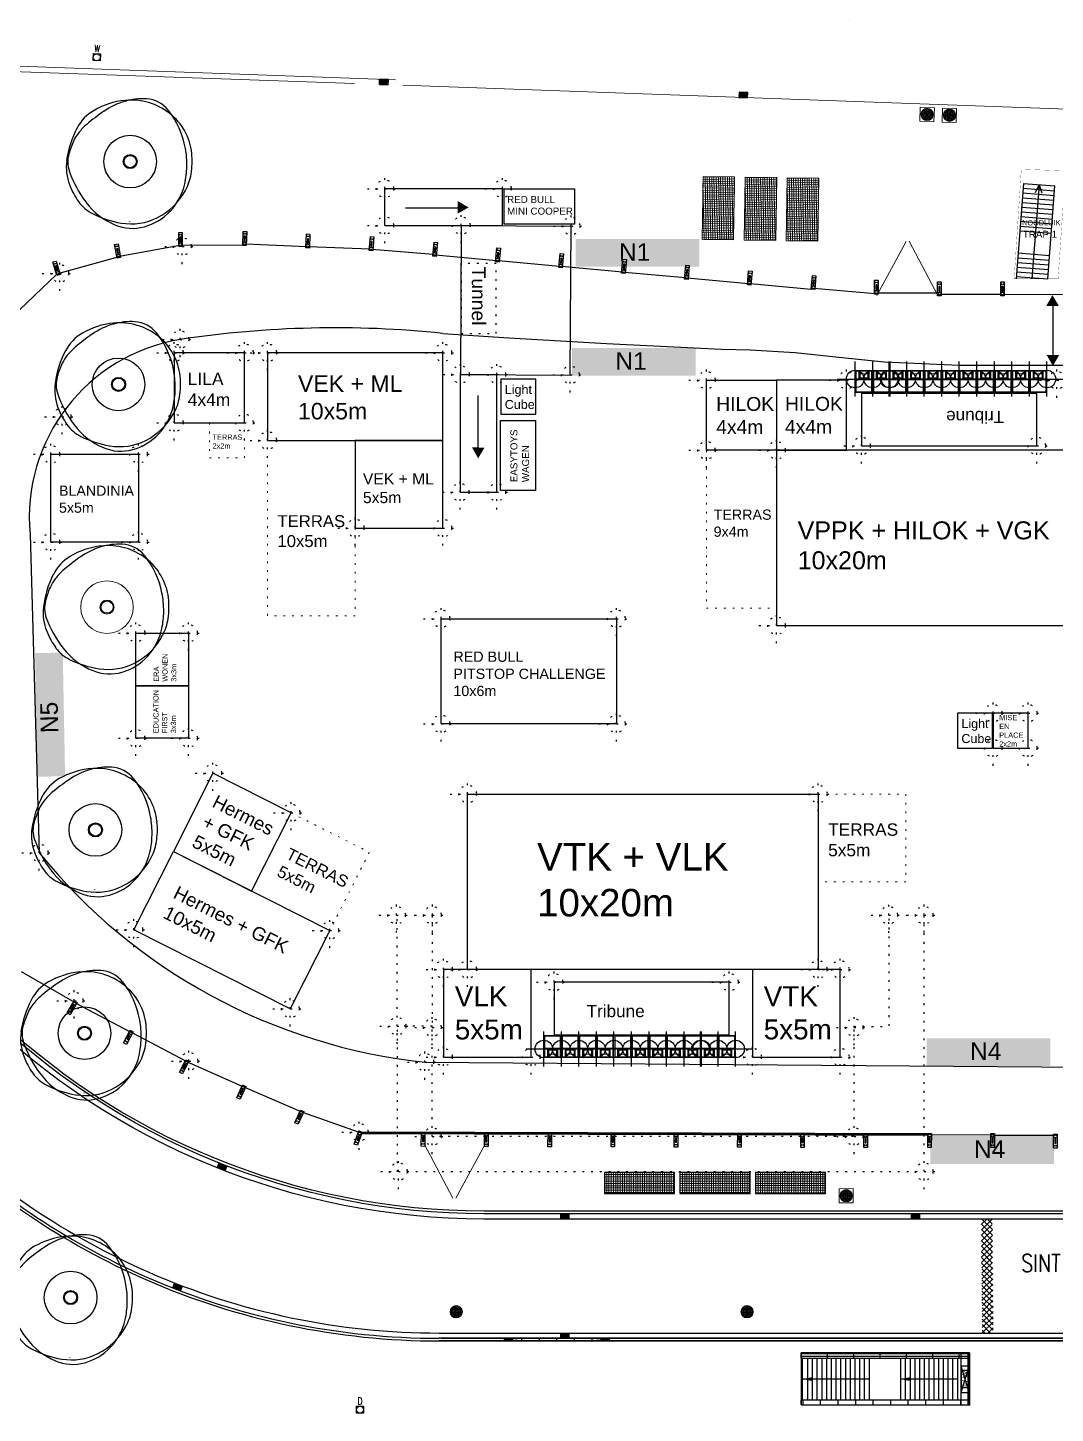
# Model space of a CAD drawing. Header units: metres. Extents: x -30504 to 105656, y -14907 to 193632.
# Drawn here: x 1481.2 to 1539.8, y 359.9 to 439 of the extents above; entities that cross this region are included whole.
import ezdxf
from ezdxf.enums import TextEntityAlignment as Align

# ---------------------------------------------------------------- set-up
doc = ezdxf.new("R2010")
doc.units = ezdxf.units.M
doc.header["$PDMODE"] = 34
doc.header["$PDSIZE"] = -2.5
doc.linetypes.add('BATTING', pattern=[0.4001, 0.0001, -0.1, -0.2, -0.1])
for name, color, linetype in [('0-dekseldrivers', 7, 'Continuous'), ('0-dekselwater', 7, 'Continuous'), ('2-riolering-straatkolk', 7, 'Continuous'), ('2_MET_HERRAS_BACHE', 3, 'Continuous'), ('Catering', 82, 'Continuous'), ('Crash Barriers', 44, 'Continuous'), ('MB-smartpoints 2D', 2, 'Continuous'), ('Nooduitgangen', 1, 'Continuous'), ('OA-bomengroep', 7, 'Continuous'), ('OA-lifthuis-trappen', 7, 'Continuous'), ('Podium en layher', 234, 'Continuous'), ('Red Bull', 150, 'Continuous'), ('Sponsorstands', 180, 'Continuous'), ('Tenten', 20, 'Continuous'), ('Tribunes', 179, 'Continuous'), ('UITZETTEN', 54, 'Continuous'), ('VM - 16A', 6, 'Continuous'), ('VM-licht grijs', 151, 'Continuous'), ('Zwart', 250, 'Continuous')]:
    doc.layers.add(name, color=color, linetype=linetype)
for name, color, linetype, lineweight in [('Afmetingen', 252, 'Continuous', 13), ('Heras', 204, 'Continuous', 35), ('Lichtgrijs', 254, 'Continuous', 9), ('MB-outline 2D', 7, 'Continuous', 5), ('Nadar', 200, 'Continuous', 30), ('OA-nieuw voorstel', 3, 'Continuous', 5)]:
    doc.layers.add(name, color=color, linetype=linetype, lineweight=lineweight)
doc.layers.add('Plooitenten', color=7, linetype='Continuous', true_color=0xb53f7d)
doc.styles.add('AQUAFIN', font='simplex.shx', dxfattribs={"width": 0.8})
doc.styles.add('DIM', font='arial.ttf')
doc.styles.get("Standard").update_dxf_attribs({"font": 'arial.ttf'})
pattern_1 = [(90.0101, (1513.56055, 374.45062), (-0.127, -2.24e-05), []), (180.0101, (1513.56055, 374.45062), (2.24e-05, -0.127), [])]

# ---------------------------------------------------------------- blocks, each defined once
blk = doc.blocks.new('c3a9gnep')
at = {"color": 0, "linetype": 'ByBlock'}
blk.add_line((0.0015, -0.1188), (0.0015, -0.1187), dxfattribs=at)
blk.add_circle((0.0024, -0.0051), 0.0117, dxfattribs=at)
for centre, radius, start, end in [((0.0074, -0.0359), 0.1479, 95.7743, 119.9478), ((0.0327, -0.0276), 0.1428, 106.3689, 124.4478), ((0.0261, -0.0052), 0.1194, 86.5891, 106.3683), ((0.0044, -0.0062), 0.118, 51.5393, 95.7734), ((0.0298, 0.0566), 0.0575, 38.2098, 86.5855), ((-0.0246, 0.0198), 0.0836, 119.9475, 152.2845), ((0.1756, -0.236), 0.3955, 124.4458, 130.3031), ((-0.0526, -0.0082), 0.1624, 9.9831, 38.21), ((0.0083, -0.0013), 0.1118, 6.0223, 51.5393), ((0.0662, -0.0279), 0.1863, 152.2851, 172.4004), ((-0.0068, -0.021), 0.1135, 130.3005, 141.2454), ((0.0583, -0.0409), 0.1798, 154.9924, 163.7785), ((-0.0379, 0.004), 0.0737, 141.2444, 154.9906), ((-0.0626, -0.0057), 0.0538, 163.7797, 199.3828), ((-0.0709, -0.0115), 0.181, 358.8883, 9.9833), ((-0.0233, -0.0046), 0.1435, 350.2301, 6.0232), ((-0.0263, -0.0156), 0.0929, 172.3996, 201.0285), ((0.0924, 0.0489), 0.2182, 199.3819, 216.8466), ((-0.049, -0.0119), 0.1591, 347.0493, 358.8877), ((0.0407, 0.0101), 0.1647, 201.0235, 207.8216), ((-0.0043, -0.0222), 0.1132, 316.7622, 347.0499), ((0.019, -0.0119), 0.1007, 331.3474, 350.2303), ((0.0067, -0.0078), 0.1262, 207.8204, 215.5805), ((-0.0023, -0.0003), 0.1249, 296.8801, 331.348), ((-0.0368, -0.0389), 0.0728, 215.5851, 243.3801), ((0.0262, -0.0008), 0.1354, 216.8467, 247.0462), ((0.0192, 0.0727), 0.1977, 243.3844, 260.1468), ((0.0013, -0.0274), 0.1055, 285.3686, 316.7631), ((0.0066, -0.0469), 0.0853, 247.0472, 285.3699), ((0.0043, -0.0132), 0.1104, 260.1457, 296.8807)]:
    blk.add_arc(centre, radius, start, end, dxfattribs=at)
blk = doc.blocks.new('A$C072E088F')
at = {"layer": '2-riolering-straatkolk', "ltscale": 2}
h = blk.add_hatch(dxfattribs=at)
h.set_pattern_fill('LINE', color=256, scale=0.002, angle=90, style=0)
h.set_pattern_definition([(90, (5.599079, -6.4654274), (-0.00635, 4e-19), [])])
h.paths.add_polyline_path([(0, -0.03), (0.05, -0.03), (0.05, 0), (0, 0)])
at = {"layer": '2-riolering-straatkolk', "color": 1}
blk.add_lwpolyline([(0, -0.03), (0.05, -0.03), (0.05, 0), (0, 0)], close=True, dxfattribs=at)
blk = doc.blocks.new('dekselwater')
at = {"layer": '0-dekselwater', "linetype": 'ByBlock'}
blk.add_lwpolyline([(-0.04, 0.04), (0.04, 0.04), (0.04, -0.04), (-0.04, -0.04)], close=True, dxfattribs=at)
blk.add_circle((0, 0), 0.04, dxfattribs=at)
at = {"layer": '0-dekselwater', "style": 'AQUAFIN', "width": 0.8}
blk.add_text('W', height=0.08, dxfattribs=at).set_placement((0, 0.1), align=Align.MIDDLE)
blk = doc.blocks.new('dekseldrivers')
at = {"layer": '0-dekselwater', "linetype": 'ByBlock'}
blk.add_lwpolyline([(-0.04, 0.04), (0.04, 0.04), (0.04, -0.04), (-0.04, -0.04)], close=True, dxfattribs=at)
blk.add_circle((0, 0), 0.04, dxfattribs=at)
at = {"layer": '0-dekselwater', "style": 'AQUAFIN', "width": 0.8}
blk.add_text('D', height=0.08, dxfattribs=at).set_placement((0, 0.1), align=Align.MIDDLE)
blk = doc.blocks.new('HERRAS_BACHE')
at = {"layer": '2_MET_HERRAS_BACHE'}
for p, q in [((104131782, 193256129), (104134959, 193254662)), ((104134607, 193254018), (104134942, 193254744)), ((104135124, 193254660), (104134789, 193253934)), ((104134942, 193254744), (104135124, 193254660)), ((104134789, 193253934), (104134607, 193254018)), ((104134888, 193254472), (104134779, 193254236)), ((104134779, 193254236), (104134843, 193254206)), ((104134843, 193254206), (104134952, 193254443)), ((104134952, 193254443), (104134888, 193254472))]:
    blk.add_line(p, q, dxfattribs=at)
for centre in [(104134908, 193254551), (104134959, 193254662), (104134999, 193254509), (104135050, 193254620), (104134709, 193254120), (104134800, 193254078)]:
    blk.add_circle(centre, 21, dxfattribs=at)
blk = doc.blocks.new('B100000')
at = {"layer": 'MB-outline 2D'}
for p, q in [((60, 46), (0, 46)), ((940, 46), (1000, 46)), ((60, -12), (0, -12)), ((248, -448), (752, -448)), ((722, -75), (278, -75)), ((722, -300), (278, -300)), ((940, -12), (1000, -12))]:
    blk.add_line(p, q, dxfattribs=at)
for points in [[(0, -488), (1000, -488), (1000, 762), (0, 762)], [(940, 46), (940, 722), (60, 722), (60, 46)]]:
    blk.add_lwpolyline(points, close=True, dxfattribs=at)
for points in [[(792, -448), (940, -448), (940, -12), (60, -12), (60, -448), (208, -448)], [(208, -12), (208, -482), (248, -482), (248, -12)], [(278, -12), (278, -335), (248, -335)], [(722, -12), (722, -335), (752, -335)], [(792, -12), (792, -482), (752, -482), (752, -12)]]:
    blk.add_lwpolyline(points, dxfattribs=at)
at = {"layer": 'MB-smartpoints 2D'}
for p in [(0, 0), (1000, 0)]:
    blk.add_point(p, dxfattribs=at)

msp = doc.modelspace()

# ---------------------------------------------------------------- hatches: boundary and pattern name
at = {"layer": '2-riolering-straatkolk', "ltscale": 2}
h = msp.add_hatch(dxfattribs=at)
h.set_pattern_fill('LINE', color=256, scale=0.02, angle=68.2046, style=0)
h.set_pattern_definition([(68.2046, (1520.053413, 293.4072), (-0.058960742, 0.023577126), [])])
h.paths.add_polyline_path([(1491.959, 373.95), (1492.424, 373.765), (1492.535, 374.043), (1492.071, 374.229)])
h = msp.add_hatch(dxfattribs=at)
h.set_pattern_fill('LINE', color=256, scale=0.02, angle=89.99998, style=0)
h.set_pattern_definition([(89.99998, (1567.54685, 306.669407), (-0.0635, 2e-08), [])])
h.paths.add_polyline_path([(1511.556, 371.024), (1512.056, 371.024), (1512.056, 371.324), (1511.556, 371.324)])
h = msp.add_hatch(dxfattribs=at)
h.set_pattern_fill('LINE', color=256, scale=0.02, angle=89.99998, style=0)
h.set_pattern_definition([(89.99998, (1587.544225, 306.6694), (-0.0635, 2e-08), [])])
h.paths.add_polyline_path([(1531.553, 371.024), (1532.053, 371.024), (1532.053, 371.324), (1531.553, 371.324)])
h = msp.add_hatch(dxfattribs=at)
h.set_pattern_fill('LINE', color=256, scale=0.02, angle=68.2046, style=0)
h.set_pattern_definition([(68.2046, (1517.5105, 286.568425), (-0.058960742, 0.023577126), [])])
h.paths.add_polyline_path([(1489.416, 367.111), (1489.881, 366.926), (1489.992, 367.204), (1489.528, 367.39)])
h = msp.add_hatch(dxfattribs=at)
h.set_pattern_fill('LINE', color=256, scale=0.02, angle=89.99998, style=0)
h.set_pattern_definition([(89.99998, (1567.546845, 299.869407), (-0.0635, 2e-08), [])])
h.paths.add_polyline_path([(1511.556, 364.224), (1512.056, 364.224), (1512.056, 364.524), (1511.556, 364.524)])
at = {"layer": 'Catering'}
for points in [[(1519.468, 426.913), (1512.417, 426.913), (1512.417, 425.331), (1519.468, 425.331)], [(1519.264, 420.699), (1512.212, 420.699), (1512.212, 419.118), (1519.264, 419.118)], [(1481.58, 403.298), (1481.712, 396.247), (1483.293, 396.277), (1483.161, 403.327)], [(1539.493, 381.336), (1532.442, 381.336), (1532.442, 379.755), (1539.493, 379.755)], [(1539.716, 375.753), (1532.664, 375.753), (1532.664, 374.172), (1539.716, 374.172)]]:
    msp.add_hatch(color=256, dxfattribs=at).paths.add_polyline_path(points)
at = {"layer": 'Lichtgrijs'}
h = msp.add_hatch(dxfattribs=at)
h.set_pattern_fill('ANGLE', color=256, scale=0.01, angle=-2.01014, style=0)
h.set_pattern_definition([(357.998517, (1310.82736, 440.76892), (0.002439537, 0.069807386), [0.0508, -0.01905]), (87.998517, (1310.82736, 440.76892), (-0.069807386, 0.002439537), [0.0508, -0.01905])])
h.paths.add_polyline_path([(1532.12, 434.029, 1), (1532.819, 434.005, 1)])
h = msp.add_hatch(dxfattribs=at)
h.set_pattern_fill('ANGLE', color=256, scale=0.01, angle=-2.01014, style=0)
h.set_pattern_definition([(357.998517, (1312.10087, 440.72422), (0.002439537, 0.069807386), [0.0508, -0.01905]), (87.998517, (1312.10087, 440.72422), (-0.069807386, 0.002439537), [0.0508, -0.01905])])
h.paths.add_polyline_path([(1533.393, 433.985, 1), (1534.093, 433.96, 1)])
at = {"layer": 'Lichtgrijs', "linetype": 'Continuous'}
h = msp.add_hatch(dxfattribs=at)
h.set_pattern_fill('NET', color=256, scale=0.04, angle=91.12503, style=0)
h.set_pattern_definition([(91.12503, (1514.46811, 378.76702), (-0.12697552, -0.00249355), []), (181.12503, (1514.46811, 378.76702), (0.00249355, -0.12697552), [])])
h.paths.add_polyline_path([(1519.634, 426.887), (1521.434, 426.86), (1521.49, 430.459), (1519.69, 430.487)])
h = msp.add_hatch(dxfattribs=at)
h.set_pattern_fill('NET', color=256, scale=0.04, angle=91.12503, style=0)
h.set_pattern_definition([(91.12503, (1516.86783, 378.72992), (-0.12697552, -0.00249355), []), (181.12503, (1516.86783, 378.72992), (0.00249355, -0.12697552), [])])
h.paths.add_polyline_path([(1522.034, 426.85), (1523.834, 426.822), (1523.889, 430.422), (1522.09, 430.45)])
h = msp.add_hatch(dxfattribs=at)
h.set_pattern_fill('NET', color=256, scale=0.04, angle=91.12503, style=0)
h.set_pattern_definition([(91.12503, (1519.26754, 378.69282), (-0.12697552, -0.00249355), []), (181.12503, (1519.26754, 378.69282), (0.00249355, -0.12697552), [])])
h.paths.add_polyline_path([(1524.434, 426.813), (1526.233, 426.785), (1526.289, 430.385), (1524.489, 430.413)])
h = msp.add_hatch(dxfattribs=at)
h.set_pattern_fill('NET', color=256, scale=0.04, angle=90.01011, style=0)
h.set_pattern_definition(pattern_1)
h.paths.add_polyline_path([(1514.061, 372.476), (1518.061, 372.476), (1518.061, 373.676), (1514.061, 373.676)])
h = msp.add_hatch(dxfattribs=at)
h.set_pattern_fill('NET', color=256, scale=0.04, angle=90.01011, style=0)
h.set_pattern_definition(pattern_1)
h.paths.add_polyline_path([(1518.369, 372.476), (1522.369, 372.476), (1522.369, 373.676), (1518.369, 373.676)])
h = msp.add_hatch(dxfattribs=at)
h.set_pattern_fill('NET', color=256, scale=0.04, angle=90.01011, style=0)
h.set_pattern_definition(pattern_1)
h.paths.add_polyline_path([(1522.677, 372.476), (1526.677, 372.476), (1526.677, 373.676), (1522.677, 373.676)])
at = {"layer": 'Lichtgrijs'}
h = msp.add_hatch(dxfattribs=at)
h.set_pattern_fill('ANGLE', color=256, scale=0.01, style=0)
h.set_pattern_definition([(0.008657, (1306.11142, 371.32886), (-1.0553e-05, 0.06985), [0.0508, -0.01905]), (90.008657, (1306.11142, 371.32886), (-0.06985, -1.0553e-05), [0.0508, -0.01905])])
h.paths.add_polyline_path([(1527.504, 372.355, 1), (1528.204, 372.356, 1)])
h = msp.add_hatch(dxfattribs=at)
h.set_pattern_fill('ANGLE', color=256, scale=0.01, style=0)
h.set_pattern_definition([(0.008657, (1283.86728, 364.71056), (-1.0553e-05, 0.06985), [0.0508, -0.01905]), (90.008657, (1283.86728, 364.71056), (-0.06985, -1.0553e-05), [0.0508, -0.01905])])
h.paths.add_polyline_path([(1505.26, 365.737, 1), (1505.96, 365.737, 1)])
h = msp.add_hatch(dxfattribs=at)
h.set_pattern_fill('ANGLE', color=256, scale=0.01, style=0)
h.set_pattern_definition([(0.008657, (1300.45541, 364.71051), (-1.0553e-05, 0.06985), [0.0508, -0.01905]), (90.008657, (1300.45541, 364.71051), (-0.06985, -1.0553e-05), [0.0508, -0.01905])])
h.paths.add_polyline_path([(1521.848, 365.737, 1), (1522.548, 365.737, 1)])
at = {"layer": 'Nooduitgangen'}
h = msp.add_hatch(color=256, dxfattribs=at)
h.paths.add_polyline_path([(1506.312, 428.714), (1505.693, 428.723), (1505.699, 429.08)])
h.paths.add_polyline_path([(1506.312, 428.714), (1505.688, 428.366), (1505.693, 428.723)])
at = {"layer": 'Nooduitgangen', "true_color": 0x000000}
h = msp.add_hatch(color=18, dxfattribs=at)
h.paths.add_polyline_path([(1539.619, 423.719), (1539.627, 423.101), (1539.27, 423.096)])
h.paths.add_polyline_path([(1539.619, 423.719), (1539.984, 423.105), (1539.627, 423.101)])
h = msp.add_hatch(color=18, dxfattribs=at)
h.paths.add_polyline_path([(1539.647, 419.68), (1539.648, 420.298), (1540.005, 420.298)])
h.paths.add_polyline_path([(1539.647, 419.68), (1539.291, 420.299), (1539.648, 420.298)])
at = {"layer": 'Nooduitgangen'}
h = msp.add_hatch(color=256, dxfattribs=at)
h.paths.add_polyline_path([(1506.858, 414.408), (1506.867, 415.026), (1507.224, 415.021)])
h.paths.add_polyline_path([(1506.858, 414.408), (1506.51, 415.031), (1506.867, 415.026)])
at = {"layer": 'VM-licht grijs'}
h = msp.add_hatch(dxfattribs=at)
h.set_pattern_fill('ANSI37', color=256, scale=0.07, angle=89.62429)
h.set_pattern_definition([(134.62429493, (194373.4946, -104789.11544), (-0.15818160367, -0.15612060326), []), (224.62429493, (194373.4946, -104789.11544), (0.15612060326, -0.15818160367), [])])
h.paths.add_polyline_path([(1535.561, 371.026), (1535.616, 364.526), (1536.243, 364.522), (1536.189, 371.022)])

# ---------------------------------------------------------------- linework, layer by layer
at = {"layer": 'Afmetingen', "linetype": 'BATTING'}
for points in [[(1493.523, 416.431), (1491.523, 416.431), (1491.523, 414.431), (1493.523, 414.431)], [(1494.848, 415.431), (1499.848, 415.431), (1499.848, 405.431), (1494.848, 405.431)], [(1523.88, 414.866), (1519.88, 414.866), (1519.88, 405.866), (1523.88, 405.866)], [(1526.258, 395.263), (1531.258, 395.263), (1531.258, 390.263), (1526.258, 390.263)], [(1496.186, 394.195), (1500.649, 391.941), (1498.395, 387.478), (1493.932, 389.732)]]:
    msp.add_lwpolyline(points, close=True, dxfattribs=at)
at = {"layer": 'Heras', "linetype": 'Continuous', "lineweight": 60}
msp.add_lwpolyline([(1500.172, 375.941), (1532.541, 375.843)], dxfattribs=at)
at = {"layer": 'Lichtgrijs'}
for points in [[(1475.874, 436.629), (1499.811, 435.778)], [(1502.139, 436), (1479.08, 436.835)], [(1502.56, 435.684), (1637.4, 430.83)], [(1532.056, 433.631), (1532.084, 434.431), (1532.883, 434.403), (1532.855, 433.603), (1532.056, 433.631)], [(1533.329, 433.587), (1533.357, 434.386), (1534.157, 434.358), (1534.129, 433.559), (1533.329, 433.587)], [(1527.456, 371.954), (1527.452, 372.754), (1528.252, 372.757), (1528.256, 371.957), (1527.456, 371.954)]]:
    msp.add_lwpolyline(points, dxfattribs=at)
at = {"layer": 'Lichtgrijs', "elevation": 0.036}
for points in [[(1519.634, 426.887), (1521.434, 426.86), (1521.49, 430.459), (1519.69, 430.487)], [(1522.034, 426.85), (1523.834, 426.822), (1523.889, 430.422), (1522.09, 430.45)], [(1524.434, 426.813), (1526.233, 426.785), (1526.289, 430.385), (1524.489, 430.413)]]:
    msp.add_lwpolyline(points, close=True, dxfattribs=at)
at = {"layer": 'Lichtgrijs'}
for points in [[(1491.959, 373.95), (1492.424, 373.765), (1492.535, 374.043), (1492.071, 374.229)], [(1511.556, 371.024), (1512.056, 371.024), (1512.056, 371.324), (1511.556, 371.324)], [(1531.553, 371.024), (1532.053, 371.024), (1532.053, 371.324), (1531.553, 371.324)], [(1489.416, 367.111), (1489.881, 366.926), (1489.992, 367.204), (1489.528, 367.39)], [(1511.556, 364.224), (1512.056, 364.224), (1512.056, 364.524), (1511.556, 364.524)]]:
    msp.add_lwpolyline(points, close=True, dxfattribs=at)
for centre, radius in [((1532.469, 434.017), 0.35), ((1533.743, 433.972), 0.35), ((1485.683, 405.921), 1.5), ((1485.684, 405.922), 1.5), ((1485.683, 405.923), 0.4), ((1485.684, 405.922), 0.4), ((1527.854, 372.356), 0.35), ((1505.61, 365.737), 0.35), ((1522.198, 365.737), 0.35)]:
    msp.add_circle(centre, radius, dxfattribs=at)
at = {"layer": 'Nadar'}
for p, q in [((1534.303, 419.713), (1571.284, 419.715)), ((1481.297, 410.07), (1481.82, 391.904))]:
    msp.add_line(p, q, dxfattribs=at)
at = {"layer": 'Nadar', "linetype": 'Continuous'}
msp.add_line((1503.822, 379.971), (1597.18, 379.264), dxfattribs=at)
at = {"layer": 'Nadar'}
msp.add_lwpolyline([(1504.848, 421.536), (1508.609, 421.277), (1514.188, 420.952), (1520.727, 420.642), (1522.38, 420.597), (1524.943, 420.445), (1527.438, 420.17), (1530.024, 419.919), (1534.326, 419.713)], dxfattribs=at)
for centre, radius, start, end in [((1491.545, 411.031), 10.293, 99.4637, 185.36105), ((1498.736, 362.279), 59.571, 84.11053, 98.57549), ((1507.281, 412.599), 32.811, 219.10409, 263.94847)]:
    msp.add_arc(centre, radius, start, end, dxfattribs=at)
at = {"layer": 'Nooduitgangen'}
for p, q in [((1502.719, 428.693), (1505.758, 428.701)), ((1506.838, 418), (1506.846, 414.962))]:
    msp.add_line(p, q, dxfattribs=at)
at = {"layer": 'Nooduitgangen', "color": 18, "true_color": 0x000000}
msp.add_line((1539.64, 423.275), (1539.64, 420.132), dxfattribs=at)
at = {"layer": 'OA-bomengroep'}
for centre in [(1487.007, 431.331), (1486.345, 418.627), (1485.023, 393.218), (1484.402, 381.622), (1483.609, 366.547)]:
    msp.add_circle(centre, 0.4, dxfattribs=at)
at = {"layer": 'OA-nieuw voorstel'}
for p, q in [((1529.597, 423.699), (1531.269, 426.773)), ((1533.075, 423.689), (1531.449, 426.788)), ((1503.787, 375.306), (1505.413, 372.207)), ((1507.265, 375.296), (1505.593, 372.221))]:
    msp.add_line(p, q, dxfattribs=at)
at = {"layer": 'Podium en layher', "linetype": 'BATTING'}
for p, q in [((1502.201, 388.357), (1504.247, 388.357)), ((1502.238, 382.017), (1502.238, 388.357)), ((1504.238, 388.324), (1504.238, 381.984)), ((1530.279, 388.351), (1532.279, 388.351)), ((1530.305, 382.043), (1530.305, 388.383)), ((1532.305, 373.729), (1532.305, 388.357)), ((1504.24, 382.017), (1502.24, 382.017)), ((1502.251, 373.711), (1502.251, 381.999)), ((1504.244, 375.729), (1504.244, 381.945)), ((1528.305, 382.009), (1530.305, 382.009)), ((1528.305, 375.729), (1528.305, 381.945)), ((1528.257, 375.729), (1504.257, 375.729)), ((1502.305, 373.729), (1532.305, 373.729))]:
    msp.add_line(p, q, dxfattribs=at)
at = {"layer": 'Red Bull', "linetype": 'Continuous'}
for points in [[(1508.349, 429.77), (1512.349, 429.77), (1512.349, 427.77), (1508.349, 427.77)], [(1504.743, 405.263), (1514.743, 405.263), (1514.743, 399.263), (1504.743, 399.263)]]:
    msp.add_lwpolyline(points, close=True, dxfattribs=at)
at = {"layer": 'Sponsorstands', "linetype": 'Continuous'}
for points in [[(1508.13, 412.568), (1508.13, 416.568), (1510.13, 416.568), (1510.13, 412.568)], [(1487.337, 401.441), (1487.337, 404.441), (1490.337, 404.441), (1490.337, 401.441)], [(1487.337, 398.441), (1487.337, 401.441), (1490.337, 401.441), (1490.337, 398.441)], [(1538.235, 399.877), (1536.235, 399.877), (1536.235, 397.877), (1538.235, 397.877)]]:
    msp.add_lwpolyline(points, close=True, dxfattribs=at)
at = {"layer": 'Tenten', "linetype": 'Continuous'}
for points in [[(1493.523, 420.431), (1489.523, 420.431), (1489.523, 416.431), (1493.523, 416.431)], [(1504.848, 420.431), (1494.848, 420.431), (1494.848, 415.431), (1504.848, 415.431)], [(1523.88, 414.866), (1519.88, 414.866), (1519.88, 418.866), (1523.88, 418.866)], [(1523.88, 414.866), (1527.88, 414.866), (1527.88, 418.866), (1523.88, 418.866)], [(1504.848, 415.431), (1499.848, 415.431), (1499.848, 410.431), (1504.848, 410.431)], [(1543.88, 414.866), (1523.88, 414.866), (1523.88, 404.866), (1543.88, 404.866)], [(1482.484, 414.636), (1487.484, 414.636), (1487.484, 409.636), (1482.484, 409.636)], [(1489.469, 391.985), (1493.932, 389.732), (1496.186, 394.195), (1491.723, 396.449)], [(1526.258, 385.263), (1506.258, 385.263), (1506.258, 395.263), (1526.258, 395.263)], [(1489.469, 391.985), (1498.395, 387.478), (1496.141, 383.014), (1487.215, 387.522)], [(1504.885, 380.26), (1509.885, 380.26), (1509.885, 385.26), (1504.885, 385.26)], [(1522.508, 380.263), (1527.508, 380.263), (1527.508, 385.263), (1522.508, 385.263)]]:
    msp.add_lwpolyline(points, close=True, dxfattribs=at)
at = {"layer": 'Tribunes'}
for p, q in [((1508.238, 429.783), (1501.538, 429.783)), ((1501.538, 427.683), (1501.538, 429.783)), ((1508.238, 427.683), (1508.238, 429.783)), ((1501.538, 427.683), (1508.238, 427.683)), ((1505.897, 427.687), (1505.854, 419.188)), ((1505.897, 427.687), (1512.197, 427.656)), ((1512.115, 419.167), (1512.158, 427.667)), ((1505.828, 419.181), (1505.828, 412.481)), ((1505.828, 419.181), (1507.928, 419.181)), ((1505.854, 419.188), (1512.154, 419.156)), ((1507.928, 412.481), (1507.928, 419.181)), ((1505.828, 412.481), (1507.928, 412.481))]:
    msp.add_line(p, q, dxfattribs=at)
at = {"layer": 'Tribunes', "color": 18, "true_color": 0x000000}
for p, q in [((1538.725, 418.114), (1528.725, 418.114)), ((1528.725, 418.114), (1528.725, 415.114)), ((1538.725, 415.114), (1538.725, 418.114)), ((1528.725, 415.114), (1538.725, 415.114)), ((1521.187, 384.536), (1511.187, 384.536)), ((1511.187, 384.536), (1511.187, 381.536)), ((1521.187, 381.536), (1521.187, 384.536)), ((1511.187, 381.536), (1521.187, 381.536))]:
    msp.add_line(p, q, dxfattribs=at)
at = {"layer": 'Tribunes', "linetype": 'BATTING'}
msp.add_lwpolyline([(1505.891, 425.522), (1505.891, 421.522), (1507.891, 421.522), (1507.891, 425.522)], close=True, dxfattribs=at)
at = {"layer": 'UITZETTEN', "linetype": 'BATTING'}
for p in [(1501.538, 429.783), (1508.238, 429.783), (1501.538, 427.683), (1505.897, 427.683), (1512.158, 427.656), (1489.98, 426.489), (1482.989, 424.955), (1489.853, 421.184), (1489.523, 420.431), (1493.523, 420.431), (1494.848, 420.431), (1504.848, 420.431), (1505.854, 419.188), (1507.928, 419.181), (1512.115, 419.167), (1519.88, 418.866), (1527.88, 418.866), (1539.88, 418.866), (1483.127, 416.779), (1489.523, 416.431), (1493.523, 416.431), (1494.848, 415.431), (1528.725, 415.114), (1538.725, 415.114), (1482.484, 414.636), (1487.484, 414.636), (1519.88, 414.866), (1523.88, 414.866), (1505.828, 412.481), (1507.928, 412.481), (1499.848, 410.431), (1504.848, 410.431), (1482.484, 409.636), (1487.484, 409.636), (1504.743, 405.263), (1514.743, 405.263), (1523.88, 404.866), (1487.337, 404.441), (1490.337, 404.441), (1504.743, 399.263), (1514.743, 399.263), (1536.235, 399.877), (1538.235, 399.877), (1487.337, 398.441), (1490.337, 398.441), (1536.235, 397.877), (1538.235, 397.877), (1491.723, 396.449), (1506.258, 395.263), (1526.258, 395.263), (1496.186, 394.195), (1481.82, 391.904), (1502.201, 388.357), (1504.247, 388.357), (1530.279, 388.351), (1532.305, 388.357), (1487.215, 387.522), (1498.395, 387.478), (1504.885, 385.26), (1506.258, 385.263), (1526.258, 385.263), (1527.508, 385.263), (1511.187, 384.536), (1521.187, 384.536), (1483.817, 383.469), (1496.141, 383.014), (1502.24, 382.017), (1504.244, 381.945), (1528.305, 381.945), (1490.361, 380.02), (1503.822, 379.971), (1504.885, 380.26), (1509.885, 380.26), (1522.508, 380.263), (1527.508, 380.263), (1500.077, 375.975), (1504.244, 375.729), (1528.305, 375.729), (1502.305, 373.729), (1532.305, 373.729)]:
    msp.add_point(p, dxfattribs=at)
at = {"layer": 'VM - 16A'}
for points in [[(1508.156, 416.93), (1510.156, 416.93), (1510.156, 418.93), (1508.156, 418.93)], [(1534.205, 397.875), (1536.205, 397.875), (1536.205, 399.875), (1534.205, 399.875)]]:
    msp.add_lwpolyline(points, close=True, dxfattribs=at)
at = {"layer": 'Zwart'}
for p, q in [((1504.636, 364.524), (1599.193, 364.524)), ((1504.622, 364.074), (1599.193, 364.074)), ((1635.186, 364.224), (1504.638, 364.224)), ((1504.75, 364.224), (1599.193, 364.224)), ((1525.278, 363.399, 1.326), (1534.888, 363.4, 1.326)), ((1525.278, 363.399, 1.326), (1534.888, 363.4, 1.326)), ((1525.278, 363.097, 1.326), (1525.278, 363.399, 1.326)), ((1525.278, 363.097, 1.326), (1534.888, 363.099, 1.326)), ((1525.348, 363.097, 1.326), (1534.888, 363.099, 1.326)), ((1525.348, 363.097, 1.326), (1525.348, 360.697, 1.326)), ((1525.648, 363.099, 1.326), (1525.648, 360.699, 1.326)), ((1525.918, 363.099, 1.326), (1525.918, 360.699, 1.326)), ((1526.188, 363.099, 1.326), (1526.188, 360.699, 1.326)), ((1526.458, 363.099, 1.326), (1526.458, 360.699, 1.326)), ((1526.728, 363.099, 1.326), (1526.728, 360.699, 1.326)), ((1526.778, 363.2, 1.326), (1526.778, 363.1, 1.326)), ((1526.998, 363.099, 1.326), (1526.998, 360.699, 1.326)), ((1527.268, 363.099, 1.326), (1527.268, 360.699, 1.326)), ((1527.538, 363.099, 1.326), (1527.538, 360.699, 1.326)), ((1527.808, 363.099, 1.326), (1527.808, 360.699, 1.326)), ((1528.078, 363.099, 1.326), (1528.078, 360.699, 1.326)), ((1528.278, 363.2, 1.326), (1528.278, 363.1, 1.326)), ((1528.348, 363.099, 1.326), (1528.348, 360.699, 1.326)), ((1528.618, 363.099, 1.326), (1528.618, 360.699, 1.326)), ((1528.888, 363.099, 1.326), (1528.888, 360.699, 1.326)), ((1529.158, 363.099, 1.326), (1529.158, 360.699, 1.326)), ((1529.778, 363.2, 1.326), (1529.778, 363.1, 1.326)), ((1530.958, 363.099, 1.326), (1530.958, 360.699, 1.326)), ((1531.228, 363.099, 1.326), (1531.228, 360.699, 1.326)), ((1531.278, 363.2, 1.326), (1531.278, 363.1, 1.326)), ((1531.498, 363.099, 1.326), (1531.498, 360.699, 1.326)), ((1531.768, 363.099, 1.326), (1531.768, 360.699, 1.326)), ((1532.038, 363.099, 1.326), (1532.038, 360.699, 1.326)), ((1532.308, 363.099, 1.326), (1532.308, 360.699, 1.326)), ((1532.578, 363.099, 1.326), (1532.578, 360.699, 1.326)), ((1532.778, 363.2, 1.326), (1532.778, 363.1, 1.326)), ((1532.848, 363.099, 1.326), (1532.848, 360.699, 1.326)), ((1533.118, 363.099, 1.326), (1533.118, 360.699, 1.326)), ((1533.388, 363.099, 1.326), (1533.388, 360.699, 1.326)), ((1533.658, 363.099, 1.326), (1533.658, 360.699, 1.326)), ((1533.928, 363.099, 1.326), (1533.928, 360.699, 1.326)), ((1534.198, 363.099, 1.326), (1534.198, 360.699, 1.326)), ((1534.278, 363.2, 1.326), (1534.278, 363.1, 1.326)), ((1534.388, 363.4, 1.326), (1534.388, 360.409, 1.326)), ((1534.388, 363.4, 1.326), (1534.388, 360.408, 1.326)), ((1534.888, 363.4, 1.326), (1534.888, 360.409, 1.326)), ((1534.386, 362.408, 1.326), (1534.886, 362.409, 1.326)), ((1534.861, 361.138, 1.326), (1534.411, 362.638, 1.326)), ((1534.411, 361.138, 1.326), (1534.861, 362.638, 1.326)), ((1534.861, 362.638, 1.326), (1534.411, 362.638, 1.326)), ((1534.411, 362.638, 1.326), (1534.411, 361.138, 1.326)), ((1534.861, 361.138, 1.326), (1534.861, 362.638, 1.326)), ((1529.158, 361.899, 1.326), (1525.348, 361.897, 1.326)), ((1534.198, 361.899, 1.326), (1530.928, 361.897, 1.326)), ((1534.387, 361.408, 1.326), (1534.887, 361.409, 1.326)), ((1534.411, 361.138, 1.326), (1534.861, 361.138, 1.326)), ((1534.888, 360.697, 1.326), (1525.278, 360.697, 1.326)), ((1534.888, 360.697, 1.326), (1525.278, 360.697, 1.326)), ((1525.278, 360.423, 1.326), (1525.278, 360.697, 1.326)), ((1534.888, 360.41, 1.326), (1525.278, 360.423, 1.326)), ((1525.378, 360.697, 1.326), (1525.378, 360.464, 1.326)), ((1525.378, 360.434, 1.326), (1525.378, 360.423, 1.326)), ((1526.378, 360.697, 1.326), (1526.378, 360.464, 1.326)), ((1526.378, 360.435, 1.326), (1526.378, 360.421, 1.326)), ((1527.378, 360.698, 1.326), (1527.378, 360.464, 1.326)), ((1527.378, 360.435, 1.326), (1527.378, 360.42, 1.326)), ((1528.378, 360.698, 1.326), (1528.378, 360.464, 1.326)), ((1528.378, 360.435, 1.326), (1528.378, 360.419, 1.326)), ((1529.378, 360.698, 1.326), (1529.378, 360.464, 1.326)), ((1529.378, 360.435, 1.326), (1529.378, 360.417, 1.326)), ((1530.378, 360.698, 1.326), (1530.378, 360.464, 1.326)), ((1530.378, 360.435, 1.326), (1530.378, 360.416, 1.326)), ((1531.378, 360.698, 1.326), (1531.378, 360.464, 1.326)), ((1531.378, 360.435, 1.326), (1531.378, 360.415, 1.326)), ((1532.378, 360.698, 1.326), (1532.378, 360.464, 1.326)), ((1532.378, 360.435, 1.326), (1532.378, 360.413, 1.326)), ((1533.378, 360.698, 1.326), (1533.378, 360.464, 1.326)), ((1533.378, 360.436, 1.326), (1533.378, 360.412, 1.326)), ((1534.378, 360.699, 1.326), (1534.378, 360.464, 1.326)), ((1534.378, 360.436, 1.326), (1534.378, 360.411, 1.326))]:
    msp.add_line(p, q, dxfattribs=at)
at = {"layer": 'Zwart', "color": 250, "const_width": 0.01}
msp.add_lwpolyline([(1540.363, 430.806), (1537.845, 430.893), (1537.438, 424.645), (1539.944, 424.64)], close=True, dxfattribs=at)
at = {"layer": 'Zwart', "color": 250, "ltscale": 5}
for points in [[(1537.968, 430.079), (1537.549, 424.645)], [(1537.968, 430.079), (1539.762, 429.941)], [(1539.354, 424.641), (1539.762, 429.941)], [(1537.905, 429.271), (1539.7, 429.133)], [(1537.926, 429.54), (1539.721, 429.402)], [(1537.947, 429.81), (1539.741, 429.671)], [(1537.843, 428.464), (1539.638, 428.325)], [(1537.864, 428.733), (1539.659, 428.595)], [(1537.885, 429.002), (1539.679, 428.864)], [(1537.781, 427.656), (1539.576, 427.518)], [(1537.802, 427.925), (1539.596, 427.787)], [(1537.822, 428.194), (1539.617, 428.056)], [(1537.76, 427.387), (1539.555, 427.249)], [(1537.663, 426.121), (1539.458, 425.982)], [(1537.601, 425.313), (1539.395, 425.175)], [(1537.621, 425.582), (1539.416, 425.444)], [(1537.642, 425.851), (1539.437, 425.713)], [(1537.559, 424.774), (1539.354, 424.636)], [(1537.58, 425.044), (1539.375, 424.906)]]:
    msp.add_lwpolyline(points, dxfattribs=at)
at = {"layer": 'Zwart', "color": 250}
for points in [[(1538.865, 430.01), (1538.452, 424.643)], [(1538.648, 429.57), (1538.865, 430.01), (1539.012, 429.542)], [(1514.061, 372.476), (1518.061, 372.476), (1518.061, 373.676), (1514.061, 373.676), (1514.061, 372.476)], [(1518.369, 372.476), (1522.369, 372.476), (1522.369, 373.676), (1518.369, 373.676), (1518.369, 372.476)], [(1522.677, 372.476), (1526.677, 372.476), (1526.677, 373.676), (1522.677, 373.676), (1522.677, 372.476)], [(1508.337, 364.149), (1509.337, 364.224)], [(1508.337, 364.149), (1509.337, 364.074)], [(1514.337, 364.149), (1513.337, 364.224)], [(1514.337, 364.149), (1513.337, 364.074)]]:
    msp.add_lwpolyline(points, dxfattribs=at)
for points in [[(1635.268, 371.024), (1507.179, 371.024, -0.196949), (1478.372, 382.828), (1471.506, 389.592)], [(1635.268, 371.324), (1507.179, 371.324, -0.196949), (1478.583, 383.042), (1471.717, 389.805)], [(1635.268, 371.474), (1507.179, 371.474, -0.196949), (1478.688, 383.149), (1471.822, 389.912)]]:
    msp.add_lwpolyline(points, format="xyb", dxfattribs=at)
at = {"layer": 'Zwart', "linetype": 'BATTING'}
msp.add_lwpolyline([(1527.508, 384.971), (1527.508, 384.971), (1527.508, 384.971), (1527.508, 384.971)], close=True, dxfattribs=at)
at = {"layer": 'Zwart', "color": 250, "linetype": 'Continuous'}
for points in [[(1632.181, 363.824), (1635.035, 363.824), (1635.035, 364.074), (1504.638, 364.074)], [(1508.337, 364.224), (1508.337, 364.074)], [(1509.337, 364.224), (1509.337, 364.074)], [(1510.337, 364.224), (1510.337, 364.074)], [(1511.337, 364.224), (1511.337, 364.074)], [(1512.337, 364.224), (1512.337, 364.074)], [(1513.337, 364.224), (1513.337, 364.074)], [(1514.337, 364.224), (1514.337, 364.074)]]:
    msp.add_lwpolyline(points, dxfattribs=at)
at = {"layer": 'Zwart', "color": 250, "elevation": 1.326}
msp.add_lwpolyline([(1525.278, 360.423), (1534.888, 360.409), (1534.888, 363.4), (1525.278, 363.4), (1525.278, 360.423)], close=True, dxfattribs=at)
for points in [[(1525.278, 363.4), (1534.888, 363.4)], [(1525.278, 363.4), (1525.278, 363.2)], [(1525.278, 363.36), (1534.888, 363.36)], [(1525.278, 363.2), (1534.888, 363.2)], [(1526.778, 363.4), (1526.778, 363.2)], [(1528.278, 363.4), (1528.278, 363.2)], [(1529.778, 363.4), (1529.778, 363.2)], [(1531.278, 363.4), (1531.278, 363.2)], [(1532.778, 363.4), (1532.778, 363.2)], [(1534.278, 363.4), (1534.278, 363.2)], [(1534.888, 363.4), (1534.888, 360.409), (1534.388, 360.408)], [(1534.788, 363.4), (1534.788, 360.409)], [(1534.888, 363.4), (1534.888, 360.409)]]:
    msp.add_lwpolyline(points, dxfattribs=at)
for points in [[(1525.888, 361.898, 0.2, 0, 0), (1525.348, 361.897, 0, 0, 0)], [(1531.468, 361.898, 0.2, 0, 0), (1530.928, 361.897, 0, 0, 0)]]:
    msp.add_lwpolyline(points, format="xyseb", dxfattribs=at)
at = {"layer": 'Zwart'}
for centre in [(1487.007, 431.331), (1486.344, 418.626), (1485.022, 393.217), (1484.402, 381.622), (1483.608, 366.546)]:
    msp.add_circle(centre, 1.5, dxfattribs=at)
at = {"layer": 'Zwart', "linetype": 'Continuous'}
for radius, start, end in [(41.65, 225.43293, 246.38874), (41.35, 225.43293, 246.38874), (41.8, 225.43293, 246.38874), (41.8, 246.38874, 269.99998), (41.65, 246.38874, 269.99998), (41.35, 246.38874, 269.99998)]:
    msp.add_arc((1504.638, 405.874), radius, start, end, dxfattribs=at)

# ---------------------------------------------------------------- block references
at = {"layer": '0-dekseldrivers', "xscale": 4.999999999999999, "yscale": 4.999999999999999, "zscale": 4.999999999999999, "rotation": 359.3674902427075}
msp.add_blockref('dekseldrivers', (1500.117, 360.149), dxfattribs=at)
at = {"layer": 'Crash Barriers', "xscale": 0.001, "yscale": 0.001, "zscale": 0.001, "rotation": 180}
for p in [(1529.366, 418.928), (1530.366, 418.928), (1531.306, 418.928), (1532.306, 418.928), (1533.306, 418.928), (1534.306, 418.928), (1535.306, 418.928), (1536.306, 418.928), (1537.306, 418.928), (1538.306, 418.928), (1539.306, 418.928)]:
    msp.add_blockref('B100000', p, dxfattribs=at)
at = {"layer": 'Crash Barriers', "xscale": 0.001, "yscale": 0.001, "zscale": 0.001}
for p in [(1510.606, 380.723), (1511.606, 380.723), (1512.606, 380.723), (1513.606, 380.723), (1514.606, 380.723), (1515.606, 380.723), (1516.606, 380.723), (1517.606, 380.723), (1518.606, 380.723), (1519.546, 380.723), (1520.546, 380.723)]:
    msp.add_blockref('B100000', p, dxfattribs=at)
at = {"layer": 'Heras'}
for p, xscale, yscale, zscale, rotation in [((-14101.321, -218528.262, -0.071), -0.000999999999999998, 0.000999999999999998, 0.000999999999999998, 327.5993560236001), ((-24817.517, 218369.85), 0.000999999999999998, 0.000999999999999998, 0.000999999999999998, 215.1997454216027), ((15291.816, 219517.775), 0.000999999999999998, 0.000999999999999998, 0.000999999999999998, 204.7132894420199), ((23819.889, 218814.084), 0.000999999999999998, 0.000999999999999998, 0.000999999999999998, 202.4816592909417), ((-44749.04, 215027.034), 0.000999999999999998, 0.000999999999999998, 0.000999999999999998, 220.4754259506322), ((33150.551, 217658.329), 0.000999999999999998, 0.000999999999999998, 0.000999999999999998, 200.0285160694441), ((34894.313, 217397.579), 0.000999999999999998, 0.000999999999999998, 0.000999999999999998, 199.5702224807935), ((34897.919, 217397.25), 0.000999999999999998, 0.000999999999999998, 0.000999999999999998, 199.5702224807935), ((34901.504, 217396.922), 0.000999999999999998, 0.000999999999999998, 0.000999999999999998, 199.5702224807935), ((34905.09, 217396.595), 0.000999999999999998, 0.000999999999999998, 0.000999999999999998, 199.5702224807935), ((34908.675, 217396.268), 0.000999999999999998, 0.000999999999999998, 0.000999999999999998, 199.5702224807935), ((-139355.405, 168817.166), 0.0009999999999999983, 0.0009999999999999983, 0.0009999999999999983, 248.2251159316671), ((34912.316, 217396.008), 0.000999999999999998, 0.000999999999999998, 0.000999999999999998, 199.5702224807935), ((15331.513, 219515.053), 0.000999999999999998, 0.000999999999999998, 0.000999999999999998, 204.7132894420199), ((15335.105, 219514.966), 0.000999999999999998, 0.000999999999999998, 0.000999999999999998, 204.7132894420199), ((15338.706, 219514.961), 0.000999999999999998, 0.000999999999999998, 0.000999999999999998, 204.7132894420199), ((-119659.325, -182689.799), 0.0009999999999999983, 0.0009999999999999983, 0.0009999999999999983, 354.8245394816877), ((-112472.467, -187247.427), 0.000999999999999999, 0.000999999999999999, 0.000999999999999999, 357.0448800099818), ((-112469.281, -187249.103), 0.000999999999999999, 0.000999999999999999, 0.000999999999999999, 357.0448800099818), ((-99158.586, -194712.734), 0.0009999999999999998, 0.0009999999999999998, 0.0009999999999999998, 1.027704474929651), ((-97695.179, -195460.572), 0.0009999999999999987, 0.0009999999999999987, 0.0009999999999999987, 1.455695790546688), ((-83849.9, -201878.409), 0.0009999999999999996, 0.0009999999999999996, 0.0009999999999999996, 5.438520255494547), ((-14310.155, -218579.29), 0.0009999999999999987, 0.0009999999999999987, 0.0009999999999999987, 24.18697573941028), ((-12624.349, -218694.304), 0.0009999999999999987, 0.0009999999999999987, 0.0009999999999999987, 24.62705423703299), ((-12620.728, -218694.314), 0.0009999999999999987, 0.0009999999999999987, 0.0009999999999999987, 24.62705423703299), ((-12617.128, -218694.324), 0.0009999999999999987, 0.0009999999999999987, 0.0009999999999999987, 24.62705423703299), ((-12613.528, -218694.334), 0.0009999999999999987, 0.0009999999999999987, 0.0009999999999999987, 24.62705423703299), ((-12609.907, -218694.344), 0.0009999999999999987, 0.0009999999999999987, 0.0009999999999999987, 24.62705423703299), ((-12606.307, -218694.354), 0.0009999999999999987, 0.0009999999999999987, 0.0009999999999999987, 24.62705423703299), ((-12602.707, -218694.364), 0.0009999999999999987, 0.0009999999999999987, 0.0009999999999999987, 24.62705423703299), ((-12599.059, -218694.354), 0.0009999999999999987, 0.0009999999999999987, 0.0009999999999999987, 24.62705423703299), ((-12595.459, -218694.364), 0.0009999999999999987, 0.0009999999999999987, 0.0009999999999999987, 24.62705423703299), ((-12591.885, -218694.395), 0.0009999999999999987, 0.0009999999999999987, 0.0009999999999999987, 24.62705423703299)]:
    msp.add_blockref('HERRAS_BACHE', p, dxfattribs=dict(at, xscale=xscale, yscale=yscale, zscale=zscale, rotation=rotation))
at = {"layer": 'Heras', "color": 1, "xscale": 0.000999999999999998, "yscale": 0.000999999999999998, "zscale": 0.000999999999999998}
for p, rotation in [((23816.291, 218814.229), 202.4816592909416), ((34890.728, 217397.906), 199.5702224807935)]:
    msp.add_blockref('HERRAS_BACHE', p, dxfattribs=dict(at, rotation=rotation))
at = {"layer": 'Lichtgrijs'}
for name, p, xscale, yscale, zscale, rotation in [('dekselwater', (1485.101, 437.281), 5, 5, 5, 356.9579015386386), ('A$C072E088F', (1501.235, 436.033), 10, 10, 10, 357.9053392448682), ('A$C072E088F', (1521.745, 435.294), 10, 10, 10, 357.9053392448682)]:
    msp.add_blockref(name, p, dxfattribs=dict(at, xscale=xscale, yscale=yscale, zscale=zscale, rotation=rotation))
at = {"layer": 'OA-bomengroep', "color": 98, "linetype": 'Continuous', "true_color": 0x006100, "xscale": 30, "yscale": 30, "zscale": 10}
for p in [(1486.937, 431.486), (1486.275, 418.781), (1484.953, 393.372), (1484.331, 381.776), (1483.539, 366.701)]:
    msp.add_blockref('c3a9gnep', p, dxfattribs=at)
at = {"layer": 'OA-bomengroep', "color": 98, "linetype": 'Continuous', "true_color": 0x006100, "xscale": 30, "yscale": 30, "zscale": 10, "rotation": 0.9521714362956435}
msp.add_blockref('c3a9gnep', (1485.611, 406.076), dxfattribs=at)

# ---------------------------------------------------------------- texts
at = {"layer": 'Nooduitgangen', "color": 7, "char_height": 1, "attachment_point": 1, "style": 'DIM'}
for s, insert in [('\\pxsm1,qc;{\\C0;\\c16777215;N1}', (1512.359, 426.674)), ('\\pxsm1,qc;{\\C0;\\c16777215;N1}', (1512.154, 420.46)), ('\\pxsm1,qc;{\\C0;\\c16777215;N4}', (1532.384, 381.097)), ('\\pxsm1,qc;{\\C0;\\c16777215;N4}', (1532.607, 375.514))]:
    msp.add_mtext_dynamic_manual_height_columns(s, width=6.85509, gutter_width=655.168, heights=[0], dxfattribs=dict(at, insert=insert))
at = {"layer": 'Nooduitgangen', "color": 7, "insert": (1481.952, 396.194), "char_height": 1, "attachment_point": 1, "rotation": 91.06873, "style": 'DIM'}
msp.add_mtext_dynamic_manual_height_columns('\\pxsm1,qc;{\\C0;\\c16777215;N5}', width=6.85509, gutter_width=655.168, heights=[0], dxfattribs=at)
at = {"layer": 'OA-lifthuis-trappen', "style": 'DIM'}
for s, height, p in [('NOODLUIK', 0.3, (1537.891, 427.692)), ('TRAP 1', 0.4, (1537.929, 426.985))]:
    msp.add_text(s, height=height, dxfattribs=at).set_placement(p)
at = {"layer": 'Plooitenten', "color": 18, "linetype": 'BATTING', "true_color": 0x000000, "attachment_point": 1}
for s, width, gutter_width, insert, char_height in [('RED BULL\\PMINI COOPER', 3.92622, 1.997, (1508.512, 429.371), 0.39945), ('LILA\\P4x4m', 3.11961, 3.555, (1490.29, 419.293), 0.7109), ('VEK + ML\\P10x5m', 6.41626, 4.711, (1496.58, 419.142), 0.9421), ('HILOK\\P4x4m', 3.83911, 3.942, (1520.438, 417.904), 0.7883), ('HILOK\\P4x4m', 3.83911, 3.942, (1524.361, 417.912), 0.7883), ('TERRAS\\P2x2m', 2, 1.5, (1491.707, 415.764), 0.3), ('VEK + ML\\P5x5m', 4.35791, 3.2, (1500.285, 413.56), 0.6399), ('BLANDINIA\\P5x5m', 4.53596, 2.898, (1482.948, 412.849), 0.5796), ('TERRAS\\P10x5m', 4.30652, 3.409, (1495.408, 411.166), 0.6817), ('TERRAS\\P9x4m', 4.12412, 2.915, (1520.293, 411.488), 0.5829), ('VPPK + HILOK + VGK\\P10x20m', 17.43792, 5.115, (1525.086, 410.812), 1.02296), ('MISE^JEN\\PPLACE\\P2x2m', 2, 1.5, (1536.585, 399.772), 0.3)]:
    msp.add_mtext_dynamic_manual_height_columns(s, width=width, gutter_width=gutter_width, heights=[0], dxfattribs=dict(at, insert=insert, char_height=char_height))
for s, width, gutter_width, insert, char_height, rotation in [('EASYTOYS\\PWAGEN', 3.92622, 1.997, (1508.699, 413.047), 0.3994, 90), ('ERA\\PWONEN\\P3x3m', 2.53549, 1.5, (1488.343, 401.667), 0.3, 90), ('EDUCATION\\PFIRST\\P3x3m', 2.53549, 1.5, (1488.325, 398.728), 0.3, 90), ('Hermes \\P+ GFK\\P5x5m', 4.24144, 3.822, (1491.963, 395.241), 0.7644, 333.20671), ('TERRAS\\P5x5m', 5.30551, 3.368, (1496.134, 392.217), 0.6736, 333.20671), ('Hermes + GFK\\P10x5m', 7.84536, 3.822, (1489.741, 390.049), 0.76442, 333.20671)]:
    msp.add_mtext_dynamic_manual_height_columns(s, width=width, gutter_width=gutter_width, heights=[0], dxfattribs=dict(at, insert=insert, char_height=char_height, rotation=rotation))
at = {"layer": 'Red Bull', "color": 18, "linetype": 'BATTING', "true_color": 0x000000, "insert": (1505.444, 403.388), "char_height": 0.58541, "attachment_point": 1}
msp.add_mtext_dynamic_manual_height_columns('RED BULL\\PPITSTOP CHALLENGE\\P10x6m', width=9.01861, gutter_width=2.927, heights=[0], dxfattribs=at)
at = {"layer": 'Tenten', "color": 18, "true_color": 0x000000}
for rotation, p in [(180, (1536.868, 417.114)), (360, (1513.044, 382.536))]:
    msp.add_text('Tribune', height=0.7, rotation=rotation, dxfattribs=at).set_placement(p)
at = {"layer": 'Zwart', "style": 'AQUAFIN', "width": 0.8}
msp.add_text('SINT-PIETERSPLEIN', height=1, rotation=359.66323, dxfattribs=at).set_placement((1537.834, 368.016))
at = {"layer": 'Zwart'}
msp.add_text('E / W', height=0.3, rotation=90, dxfattribs=at).set_placement((1534.782, 361.338, 1.326))
at = {"layer": 'Zwart', "linetype": 'BATTING', "insert": (1507.285, 425.347), "char_height": 0.7871, "attachment_point": 1, "rotation": 270}
msp.add_mtext_dynamic_manual_height_columns('Tunnel', width=1.18392, gutter_width=3.936, heights=[1.775], dxfattribs=at)
at = {"layer": 'Zwart', "linetype": 'BATTING', "attachment_point": 1}
for s, width, gutter_width, insert, char_height in [('Light\\PCube', 3.41202, 2.559, (1508.376, 418.59), 0.5118), ('Light\\PCube', 3.41202, 2.559, (1534.426, 399.535), 0.5118), ('TERRAS\\P5x5m', 4.72277, 3.521, (1526.828, 393.589), 0.7042), ('VTK + VLK\\P10x20m', 11.58398, 7.854, (1510.221, 392.471), 1.5709), ('VLK\\P5x5m', 4.35816, 5.682, (1505.527, 384.298), 1.1364), ('VTK\\P5x5m', 4.35816, 5.682, (1523.149, 384.301), 1.1364)]:
    msp.add_mtext_dynamic_manual_height_columns(s, width=width, gutter_width=gutter_width, heights=[0], dxfattribs=dict(at, insert=insert, char_height=char_height))

doc.saveas('drawing.dxf')
